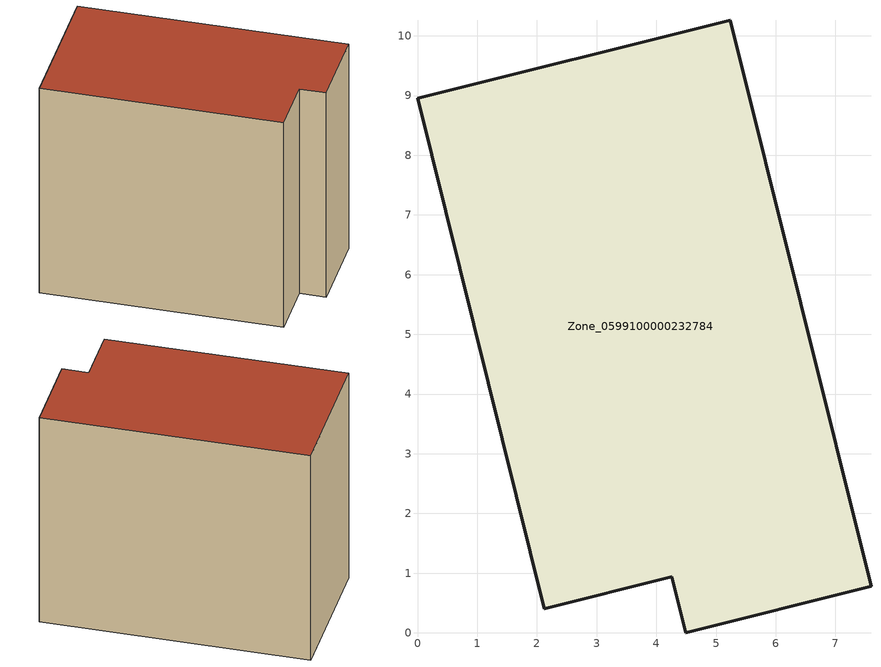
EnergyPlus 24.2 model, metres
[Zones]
Zone_0599100000232784
 floor ground (C_G): 4.26,0.94 2.12,0.41 0,8.96 5.24,10.26 7.59,0.78 4.5,0 z0
 wall outside (C_F): 5.24,10.26 0,8.96 2.12,0.41 4.26,0.94 4.5,0 7.59,0.78 5.24,10.26 z0:8.54
 roof outside (C_R): 4.5,0 7.59,0.78 5.24,10.26 0,8.96 2.12,0.41 4.26,0.94 z8.54
[BUILDING]
Pand.0599100000232784: North Axis=0; Terrain=City; Loads Convergence Tolerance Value=0.04; Temperature Convergence Tolerance Value=0.4; Solar Distribution=FullExterior; Maximum Number of Warmup Days=25; Minimum Number of Warmup Days=1
[Site:Location]
Rotterdam.The.Hague.AP_ZH_NLD Design_Conditions: Latitude=51.96; Longitude=4.45; Time Zone=1; Elevation=-4.5
[SITE:GROUNDTEMPERATURE:BUILDINGSURFACE]
18, 18, 18, 18, 18, 18, 18, 18, 18, 18, 18, 18
[MATERIAL] Thermal Absorptance=0.9; Solar Absorptance=0.7; Visible Absorptance=0.7
Name | Roughness | Thickness | Conductivity | Density | Specific Heat
G.TI.1975-1991 | MediumSmooth | 0.15 | 0.288461 | 540 | 1210
F.TI.1975-1991 | Rough | 0.3 | 0.230769 | 1920 | 840
R.TI.1975-1991 | MediumRough | 0.2 | 0.153846 | 1500 | 1000
[CONSTRUCTION]
C_G: G.TI.1975-1991
C_F: F.TI.1975-1991
C_R: R.TI.1975-1991
[ZONE]
Zone_0599100000232784: Type=1; Multiplier=1; Ceiling Height=Autocalculate; Volume=Autocalculate; Floor Area=autocalculate; Part of Total Floor Area=Yes
[ZONEINFILTRATION:DESIGNFLOWRATE]
Infil_Zone_0599100000232784: Zone or ZoneList or Space or SpaceList=Zone_0599100000232784; Schedule=AlwaysOn; Design Flow Rate Calculation Method=Flow/Area; Flow Rate per Floor Area=0.003; Constant Term Coefficient=1; Temperature Term Coefficient=0; Velocity Term Coefficient=0; Velocity Squared Term Coefficient=0
[HVACTEMPLATE:ZONE:IDEALLOADSAIRSYSTEM]
Zone_0599100000232784: Maximum Heating Supply Air Temperature=50; Minimum Cooling Supply Air Temperature=13; Maximum Heating Supply Air Humidity Ratio=0.0156; Minimum Cooling Supply Air Humidity Ratio=0.0077; Heating Limit=NoLimit; Cooling Limit=NoLimit; Dehumidification Control Type=ConstantSensibleHeatRatio; Cooling Sensible Heat Ratio=0.7; Dehumidification Setpoint=60; Humidification Control Type=None; Humidification Setpoint=30; Outdoor Air Method=None; Outdoor Air Flow Rate per Person=0.00944; Outdoor Air Flow Rate per Zone Floor Area=0; Outdoor Air Flow Rate per Zone=0; Demand Controlled Ventilation Type=None; Outdoor Air Economizer Type=NoEconomizer; Heat Recovery Type=None; Sensible Heat Recovery Effectiveness=0.7; Latent Heat Recovery Effectiveness=0.65
[ZONECONTROL:THERMOSTAT]
ThermostatControl_Zone_0599100000232784: Zone or ZoneList=Zone_0599100000232784; Control Type Schedule=DualSetpointControlType; Control 1=Thermostat_Zone_0599100000232784; Temperature Difference Between Cutout And Setpoint=0
[THERMOSTATSETPOINT:DUALSETPOINT]
Thermostat_Zone_0599100000232784: Heating Setpoint Temperature Schedule=HeatingSetpoint_Zone_0599100000232784; Cooling Setpoint Temperature Schedule=CoolingSetpoint_Zone_0599100000232784
[SCHEDULE:COMPACT]
HeatingSetpoint_Zone_0599100000232784: Through: 12/31, For: AllDays, Until: 24:00, 21
CoolingSetpoint_Zone_0599100000232784: Through: 12/31, For: AllDays, Until: 24:00, 24
DualSetpointControlType: Through: 12/31, For: AllDays, Until: 24:00, 4
AlwaysOn: Through: 12/31, For: AllDays, Until: 24:00, 1
